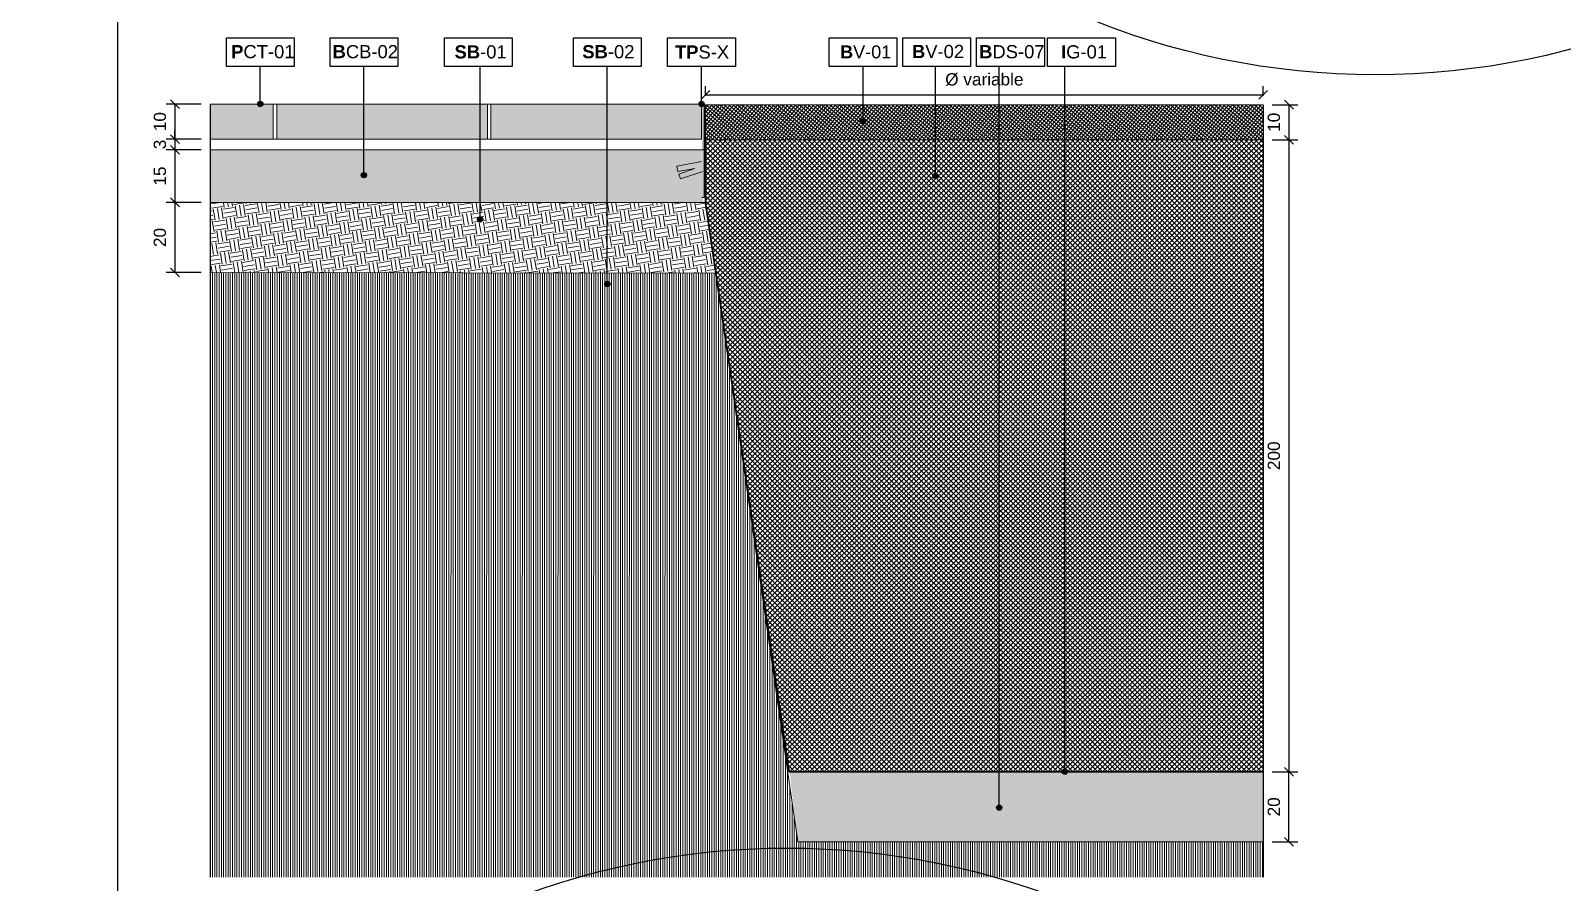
# Model space of a CAD drawing. Header units: metres. Extents: x -325 to 301, y -147 to 149.
# Drawn here: x 81.986 to 86.349, y 13.807 to 16.233 of the extents above; entities that cross this region are included whole.
import ezdxf

# ---------------------------------------------------------------- set-up
doc = ezdxf.new("R2010")
doc.units = ezdxf.units.M
doc.linetypes.add('ACAD_ISO03W100', pattern=[30, 12, -18])
doc.layers.get('Defpoints').update_dxf_attribs({"lineweight": 13})
doc.layers.add('-aux', color=50, linetype='Continuous', plot=False)
doc.layers.add('-AUX-QAD', color=5, linetype='Continuous', plot=False)
for name, color, linetype, true_color in [('0-TX-1_25', 7, 'Continuous', 0x3f4f7f), ('03-SOL-H-sorra', 7, 'Continuous', 0x7e7a67), ('3-TR-paviment fluix', 7, 'Continuous', 0xe6e6e6)]:
    doc.layers.add(name, color=color, linetype=linetype, true_color=true_color)
for name, color, linetype in [('02-L-Geotextile', 32, 'Continuous'), ('1-SECCIÓ', 1, 'Continuous'), ('A-KEYPLAN_HATCH', 7, 'Continuous'), ('A_TEXT_2', 7, 'Continuous'), ('EIT_3 TR terra vegetal', 45, 'Continuous')]:
    doc.layers.add(name, color=color, linetype=linetype)
for name, color, linetype, lineweight in [('1-CM', 7, 'Continuous', 0), ('2-metall', 5, 'Continuous', 0), ('3-TR Seleccionat', 44, 'Continuous', 0), ('3-TR Tot-u', 37, 'Continuous', 0), ('3-TR-recebo', 252, 'Continuous', 0)]:
    doc.layers.add(name, color=color, linetype=linetype, lineweight=lineweight)
doc.layers.add('3-TR tot_u', color=7, linetype='Continuous', lineweight=5, true_color=0x787878)
doc.styles.add('Arial_4', font='arial.ttf', dxfattribs={"height": 1.8})
doc.styles.get("Standard").update_dxf_attribs({"font": 'arial.ttf'})
doc.dimstyles.new('ISO-25', dxfattribs={"dimtxt": 0.1, "dimasz": 0.1, "dimexe": 0.1, "dimexo": 0.1, "dimgap": 0.1, "dimtad": 1, "dimdec": 0, "dimlfac": 100, "dimzin": 9, "dimtxsty": 'Standard', "dimblk": 'OBLIQUE', "dimcen": 0.1, "dimadec": 0, "dimazin": 0, "dimtfac": 1, "dimtdec": 0, "dimtmove": 0, "dimatfit": 3, "dimldrblk": 'OBLIQUE', "dimfxl": 1, "dimarcsym": 0})

# ---------------------------------------------------------------- blocks, each defined once
blk = doc.blocks.new('hatch keyplan 2')
at = {"layer": 'A-KEYPLAN_HATCH'}
blk.add_lwpolyline([(0, 0.00548), (0.01287, 0.00548), (0.01287, 0), (0, 0)], close=True, dxfattribs=at)
blk = doc.blocks.new('hatch keyplan')
at = {"layer": 'A-KEYPLAN_HATCH'}
blk.add_blockref('hatch keyplan 2', (1.43058, 0.85215), dxfattribs=at)
blk = doc.blocks.new('SB-01')
at = {"layer": 'A-KEYPLAN_HATCH'}
blk.add_blockref('hatch keyplan', (-1.43058, -0.85215), dxfattribs=at)
at = {"layer": 'A_TEXT_2', "insert": (-0.0008, 0.00403), "char_height": 0.0025, "attachment_point": 1}
blk.add_mtext_dynamic_manual_height_columns('\\pi0.00271;{\\fArial|b1|i0|c0|p34;SB}-01', width=0.0145619, gutter_width=0.015, heights=[0], dxfattribs=at)
blk = doc.blocks.new('B-V02')
at = {"layer": 'A-KEYPLAN_HATCH'}
blk.add_blockref('hatch keyplan', (-1.43058, -0.85215), dxfattribs=at)
at = {"layer": 'A_TEXT_2', "insert": (-0.0008, 0.00412), "char_height": 0.0025, "attachment_point": 1}
blk.add_mtext_dynamic_manual_height_columns('\\pi0.00255;{\\fArial|b1|i0|c0|p34;B}V-02', width=0.0145619, gutter_width=0.015, heights=[0], dxfattribs=at)
blk = doc.blocks.new('_Oblique')
at = {"color": 0, "lineweight": -2}
blk.add_line((-0.5, -0.5), (0.5, 0.5), dxfattribs=at)
blk = doc.blocks.new('*D2118')
at = {"layer": '0-TX-1_25', "color": 0, "lineweight": -2, "transparency": 16777216}
for p, q in [((82.4725, 16.0239), (82.3725, 16.0239)), ((82.3975, 16.0239), (82.3975, 15.9239)), ((82.4725, 15.9239), (82.3725, 15.9239))]:
    blk.add_line(p, q, dxfattribs=at)
at = {"layer": 'Defpoints', "color": 0, "transparency": 16777216}
for p in [(82.4975, 16.0239), (82.3975, 15.9239), (82.4975, 15.9239)]:
    blk.add_point(p, dxfattribs=at)
at = {"layer": '0-TX-1_25', "color": 0, "lineweight": -2, "transparency": 16777216, "xscale": 0.025, "yscale": 0.025, "zscale": 0.025}
for p, rotation in [((82.3975, 16.0239), 90), ((82.3975, 15.9239), 270)]:
    blk.add_blockref('_Oblique', p, dxfattribs=dict(at, rotation=rotation))
at = {"layer": '0-TX-1_25', "color": 0, "transparency": 16777216, "insert": (82.3546, 15.9739), "char_height": 0.035, "attachment_point": 5, "rotation": 90}
blk.add_mtext('10', dxfattribs=at)
blk = doc.blocks.new('*D2119')
at = {"layer": '0-TX-1_25', "color": 0, "lineweight": -2, "transparency": 16777216}
for p, q in [((82.4725, 15.7439), (82.3725, 15.7439)), ((82.3975, 15.7439), (82.3975, 15.5439)), ((82.4725, 15.5439), (82.3725, 15.5439))]:
    blk.add_line(p, q, dxfattribs=at)
at = {"layer": 'Defpoints', "color": 0, "transparency": 16777216}
for p in [(82.4975, 15.7439), (82.3975, 15.5439), (82.4975, 15.5439)]:
    blk.add_point(p, dxfattribs=at)
at = {"layer": '0-TX-1_25', "color": 0, "lineweight": -2, "transparency": 16777216, "xscale": 0.025, "yscale": 0.025, "zscale": 0.025}
for p, rotation in [((82.3975, 15.7439), 90), ((82.3975, 15.5439), 270)]:
    blk.add_blockref('_Oblique', p, dxfattribs=dict(at, rotation=rotation))
at = {"layer": '0-TX-1_25', "color": 0, "transparency": 16777216, "insert": (82.3546, 15.6439), "char_height": 0.035, "attachment_point": 5, "rotation": 90}
blk.add_mtext('20', dxfattribs=at)
blk = doc.blocks.new('*D2116')
at = {"layer": '0-TX-1_25', "color": 0, "lineweight": -2, "transparency": 16777216}
for p, q in [((85.5225, 15.9221), (85.5957, 15.9221)), ((85.5707, 15.9221), (85.5707, 14.1221)), ((85.5225, 14.1221), (85.5957, 14.1221))]:
    blk.add_line(p, q, dxfattribs=at)
at = {"layer": 'Defpoints', "color": 0, "transparency": 16777216}
for p in [(85.4975, 15.9221), (85.4975, 14.1221), (85.5707, 14.1221)]:
    blk.add_point(p, dxfattribs=at)
at = {"layer": '0-TX-1_25', "color": 0, "lineweight": -2, "transparency": 16777216, "xscale": 0.025, "yscale": 0.025, "zscale": 0.025}
for p, rotation in [((85.5707, 15.9221), 90), ((85.5707, 14.1221), 270)]:
    blk.add_blockref('_Oblique', p, dxfattribs=dict(at, rotation=rotation))
at = {"layer": '0-TX-1_25', "color": 0, "transparency": 16777216, "insert": (85.5278, 15.0221), "char_height": 0.035, "attachment_point": 5, "rotation": 90}
blk.add_mtext('200', dxfattribs=at)
blk = doc.blocks.new('B-V01')
at = {"layer": 'A-KEYPLAN_HATCH'}
blk.add_blockref('hatch keyplan', (-1.43058, -0.85215), dxfattribs=at)
at = {"layer": 'A_TEXT_2', "lineweight": 211, "insert": (-0.00079, 0.00402), "char_height": 0.0024588, "attachment_point": 1, "line_spacing_factor": 0.938532, "style": 'Arial_4'}
blk.add_mtext_dynamic_manual_height_columns('\\pi0.00285;{\\fArial|b1|i0|c0|p34;B}V-01', width=0.0145619, gutter_width=0.015, heights=[0], dxfattribs=at)
blk = doc.blocks.new('*D2117')
at = {"layer": '0-TX-1_25', "color": 0, "lineweight": -2, "transparency": 16777216}
for p, q in [((85.5225, 16.0221), (85.5957, 16.0221)), ((85.5707, 16.0221), (85.5707, 15.9221)), ((85.5225, 15.9221), (85.5957, 15.9221))]:
    blk.add_line(p, q, dxfattribs=at)
at = {"layer": 'Defpoints', "color": 0, "transparency": 16777216}
for p in [(85.4975, 16.0221), (85.4975, 15.9221), (85.5707, 15.9221)]:
    blk.add_point(p, dxfattribs=at)
at = {"layer": '0-TX-1_25', "color": 0, "lineweight": -2, "transparency": 16777216, "xscale": 0.025, "yscale": 0.025, "zscale": 0.025}
for p, rotation in [((85.5707, 16.0221), 90), ((85.5707, 15.9221), 270)]:
    blk.add_blockref('_Oblique', p, dxfattribs=dict(at, rotation=rotation))
at = {"layer": '0-TX-1_25', "color": 0, "transparency": 16777216, "insert": (85.5278, 15.9721), "char_height": 0.035, "attachment_point": 5, "rotation": 90}
blk.add_mtext('10', dxfattribs=at)
blk = doc.blocks.new('IG01')
at = {"layer": 'A-KEYPLAN_HATCH', "xscale": 10, "yscale": 10, "zscale": 10}
blk.add_blockref('hatch keyplan', (-14.3058, -8.5215), dxfattribs=at)
at = {"layer": 'A_TEXT_2', "insert": (-0.008, 0.0405), "char_height": 0.025, "attachment_point": 1}
blk.add_mtext_dynamic_manual_height_columns('\\pi0.03354;{\\fArial|b1|i0|c0|p34;I}G-01', width=0.145619, gutter_width=0.15, heights=[0], dxfattribs=at)
blk = doc.blocks.new('*D2120')
at = {"layer": '0-TX-1_25', "color": 0, "lineweight": -2, "transparency": 16777216}
for p, q in [((85.5225, 14.1221), (85.5957, 14.1221)), ((85.5707, 13.9221), (85.5707, 14.1221)), ((85.5225, 13.9221), (85.5957, 13.9221))]:
    blk.add_line(p, q, dxfattribs=at)
at = {"layer": 'Defpoints', "color": 0, "transparency": 16777216}
for p in [(85.4975, 14.1221), (85.5707, 14.1221), (85.4975, 13.9221)]:
    blk.add_point(p, dxfattribs=at)
at = {"layer": '0-TX-1_25', "color": 0, "lineweight": -2, "transparency": 16777216, "xscale": 0.025, "yscale": 0.025, "zscale": 0.025}
for p, rotation in [((85.5707, 14.1221), 90), ((85.5707, 13.9221), 270)]:
    blk.add_blockref('_Oblique', p, dxfattribs=dict(at, rotation=rotation))
at = {"layer": '0-TX-1_25', "color": 0, "transparency": 16777216, "insert": (85.5278, 14.0221), "char_height": 0.035, "attachment_point": 5, "rotation": 90}
blk.add_mtext('20', dxfattribs=at)
blk = doc.blocks.new('PROFIL 150x1')
at = {"layer": '2-metall'}
blk.add_hatch(color=256, dxfattribs=at).paths.add_polyline_path([(-0.0016, 0.1501), (-0.0016, 0.003), (-0.0015, -0.0467), (-0.0065, -0.0467), (-0.0066, 0.1501)])
blk.add_line((-0.0066, 0), (-0.0066, 0), dxfattribs=at)
for points in [[(-0.0065, -0.0467), (-0.0015, -0.0467), (-0.0065, -0.0467), (-0.0066, 0.1501), (-0.0016, 0.1501)], [(-0.0009, 0.0288), (0.0512, 0.0192), (0.0491, 0.0078), (0.013, 0.0145), (0.0473, 0.0025), (0.0437, -0.0076), (-0.0037, 0.0083)]]:
    blk.add_lwpolyline(points, dxfattribs=at)
blk = doc.blocks.new('SB-02')
at = {"layer": 'A-KEYPLAN_HATCH'}
blk.add_blockref('hatch keyplan', (-1.43058, -0.85215), dxfattribs=at)
at = {"layer": 'A_TEXT_2', "insert": (-0.0008, 0.00408), "char_height": 0.0025, "attachment_point": 1}
blk.add_mtext_dynamic_manual_height_columns('\\pi0.00249;{\\fArial|b1|i0|c0|p34;SB}-02', width=0.0145619, gutter_width=0.015, heights=[0], dxfattribs=at)
blk = doc.blocks.new('POINT')
at = {"layer": '0-TX-1_25'}
h = blk.add_hatch(dxfattribs=at)
h.set_pattern_fill('ANGLE', color=256)
h.set_pattern_definition([(0, (-83.747, -12.726), (0, 6.985), [5.08, -1.905]), (90, (-83.747, -12.726), (-6.985, 4e-16), [5.08, -1.905])])
edge = h.paths.add_edge_path()
edge.add_arc((0, 0), 0.0075, 0, 360)
h = blk.add_hatch(color=256, dxfattribs=at)
h.dxf.hatch_style = 1
edge = h.paths.add_edge_path()
edge.add_arc((0, 0), 0.0075, 0, 360)
blk.add_circle((0, 0), 0.0075, dxfattribs=at)
blk = doc.blocks.new('*D2121')
at = {"layer": '0-TX-1_25', "color": 0, "lineweight": -2, "transparency": 16777216}
for p, q in [((82.3975, 15.9239), (82.3975, 15.9489)), ((82.4725, 15.9239), (82.3725, 15.9239)), ((82.4725, 15.8939), (82.3725, 15.8939)), ((82.3975, 15.9239), (82.3975, 15.8939)), ((82.3975, 15.8939), (82.3975, 15.8689))]:
    blk.add_line(p, q, dxfattribs=at)
at = {"layer": 'Defpoints', "color": 0, "transparency": 16777216}
for p in [(82.3975, 15.8939), (82.4975, 15.9239), (82.4975, 15.8939)]:
    blk.add_point(p, dxfattribs=at)
at = {"layer": '0-TX-1_25', "color": 0, "lineweight": -2, "transparency": 16777216, "xscale": 0.025, "yscale": 0.025, "zscale": 0.025}
for p, rotation in [((82.3975, 15.9239), 270), ((82.3975, 15.8939), 90)]:
    blk.add_blockref('_Oblique', p, dxfattribs=dict(at, rotation=rotation))
at = {"layer": '0-TX-1_25', "color": 0, "transparency": 16777216, "insert": (82.3546, 15.9089), "char_height": 0.035, "attachment_point": 5, "rotation": 90}
blk.add_mtext('3', dxfattribs=at)
blk = doc.blocks.new('*D2122')
at = {"layer": '0-TX-1_25', "color": 0, "lineweight": -2, "transparency": 16777216}
for p, q in [((82.4725, 15.8939), (82.3725, 15.8939)), ((82.3975, 15.8939), (82.3975, 15.7439)), ((82.4725, 15.7439), (82.3725, 15.7439))]:
    blk.add_line(p, q, dxfattribs=at)
at = {"layer": 'Defpoints', "color": 0, "transparency": 16777216}
for p in [(82.4975, 15.8939), (82.3975, 15.7439), (82.4975, 15.7439)]:
    blk.add_point(p, dxfattribs=at)
at = {"layer": '0-TX-1_25', "color": 0, "lineweight": -2, "transparency": 16777216, "xscale": 0.025, "yscale": 0.025, "zscale": 0.025}
for p, rotation in [((82.3975, 15.8939), 90), ((82.3975, 15.7439), 270)]:
    blk.add_blockref('_Oblique', p, dxfattribs=dict(at, rotation=rotation))
at = {"layer": '0-TX-1_25', "color": 0, "transparency": 16777216, "insert": (82.3546, 15.8189), "char_height": 0.035, "attachment_point": 5, "rotation": 90}
blk.add_mtext('15', dxfattribs=at)
blk = doc.blocks.new('PCB01')
at = {"layer": 'A-KEYPLAN_HATCH'}
blk.add_lwpolyline([(0.001, 0.00548), (0.01387, 0.00548), (0.01387, 0), (0.001, 0)], close=True, dxfattribs=at)
at = {"layer": 'A_TEXT_2', "insert": (0.0002, 0.00409), "char_height": 0.0025, "attachment_point": 1}
blk.add_mtext_dynamic_manual_height_columns('\\pi0.00171;{\\fArial|b1|i0|c0|p34;P}CT-01', width=0.0145619, gutter_width=0.015, heights=[0], dxfattribs=at)
blk = doc.blocks.new('B-CB02')
at = {"layer": 'A-KEYPLAN_HATCH'}
blk.add_blockref('hatch keyplan', (-1.43058, -0.85215), dxfattribs=at)
at = {"layer": 'A_TEXT_2', "insert": (-0.0008, 0.00409), "char_height": 0.0025, "attachment_point": 1}
blk.add_mtext_dynamic_manual_height_columns('\\pi0.00129;{\\fArial|b1|i0|c0|p34;B}CB-02', width=0.0145619, gutter_width=0.015, heights=[0], dxfattribs=at)
blk = doc.blocks.new('*D2827')
at = {"layer": '0-TX-1_25', "color": 0, "lineweight": -2, "transparency": 16777216}
for p, q in [((83.9085, 16.0471), (83.9085, 16.075)), ((85.4975, 16.0471), (85.4975, 16.075)), ((83.9085, 16.05), (85.4975, 16.05))]:
    blk.add_line(p, q, dxfattribs=at)
at = {"layer": 'Defpoints', "color": 0, "transparency": 16777216}
for p in [(83.9085, 16.0221), (85.4975, 16.05), (85.4975, 16.0221)]:
    blk.add_point(p, dxfattribs=at)
at = {"layer": '0-TX-1_25', "color": 0, "lineweight": -2, "transparency": 16777216, "xscale": 0.025, "yscale": 0.025, "zscale": 0.025, "rotation": 180}
blk.add_blockref('_Oblique', (83.9085, 16.05), dxfattribs=at)
at = {"layer": '0-TX-1_25', "color": 0, "lineweight": -2, "transparency": 16777216, "xscale": 0.025, "yscale": 0.025, "zscale": 0.025}
blk.add_blockref('_Oblique', (85.4975, 16.05), dxfattribs=at)
at = {"layer": '0-TX-1_25', "color": 0, "transparency": 16777216, "insert": (84.703, 16.0938), "char_height": 0.035, "attachment_point": 5}
blk.add_mtext('%%C variable', dxfattribs=at)
blk = doc.blocks.new('B-DS07')
at = {"layer": 'A-KEYPLAN_HATCH'}
blk.add_blockref('hatch keyplan', (-1.43058, -0.85215), dxfattribs=at)
at = {"layer": 'A_TEXT_2', "insert": (-0.0008, 0.00408), "char_height": 0.0025, "attachment_point": 1}
blk.add_mtext_dynamic_manual_height_columns('\\pi0.00128;{\\fArial|b1|i0|c0|p34;B}DS-07', width=0.0145619, gutter_width=0.015, heights=[0], dxfattribs=at)

msp = doc.modelspace()

# ---------------------------------------------------------------- hatches: boundary and pattern name
at = {"layer": '03-SOL-H-sorra'}
h = msp.add_hatch(dxfattribs=at)
h.set_pattern_fill('GRAVEL', color=256, scale=0.0015, angle=45.5782, style=0)
h.set_pattern_definition([(273.59101932522, (346881.231848, 4550241.1820298), (0.0315614064445395, -0.4576978562580837), [0.0051258216, -0.50745725459347]), (230.547972825218, (346881.232169, 4550241.176914), (0.2927988807063723, 0.3532028672832049), [0.0087960708, -0.87081073340286]), (178.08867892522, (346881.2265798, 4550241.170122), (0.5659992078467491, -0.0212298543760944), [0.0062022228, -0.6140208419115]), (312.851920825218, (346881.2229823, 4550241.1528428), (-0.5175580738186486, 0.5605615490069846), [0.0080100678, -0.79299656138607]), (338.41188600522, (346881.22843, 4550241.1469705), (-0.4598729198166084, 0.1839537648957676), [0.0078545055, -0.77759711618016]), (42.851920825218, (346881.2357335, 4550241.1440806), (-0.5605615490069846, -0.5175580738186486), [0.0080100678, -0.79299656138607]), (83.272472295218, (346881.2416058, 4550241.1495283), (-0.07456488151619256, -0.6204217665785452), [0.0105929049, -1.0486967297137]), (117.833560195218, (346881.2428467, 4550241.1600482), (-0.4119755516710567, 0.7771642521535052), [0.0100007928, -0.99007884902858]), (167.007797445218, (346881.2381773, 4550241.168892), (-0.5670867396270464, 0.1289874402380721), [0.008037195, -0.79568318548068]), (220.81459012522, (346881.230346, 4550241.170699), (0.3205539276823793, 0.2726565595165129), [0.0091756992, -0.44960905425]), (267.975669625218, (346881.2234014, 4550241.1647016), (-0.0206860886832061, -0.6198780006864176), [0.0118661688, -1.17475158768266]), (184.39230665522, (346881.2496552, 4550241.1795153), (-0.3499402705637986, -0.0304738746748875), [0.0040500681, -0.40095848736516]), (217.04746622522, (346881.245617, 4550241.1792051), (0.4011002339134928, 0.3004116048933317), [0.0077052297, -0.7628195849556]), (270.5782318252, (346881.239467, 4550241.174563), (0.02721127936783, -0.02666751347925), [0.0053881401, -0.04849339662642]), (248.77682233522, (346881.234335, 4550241.175858), (0.078915008673756, 0.189391423792005), [0.0029016198, -0.2872593355334]), (337.37964131522, (346881.233285, 4550241.1731534), (-0.108301351586422, 0.052791261062361), [0.0041034843, -0.20107129485]), (76.54198835522, (346881.2370725, 4550241.171575), (0.0255799817070285, 0.1349688650610565), [0.0066647949, -0.21549447229365]), (207.14328300522, (346881.238624, 4550241.178057), (0.080546306324867, 0.027755045260628), [0.0048193071, -0.11566347175242]), (61.96777215922, (346881.2178176, 4550241.1573708), (0.1850412966889904, 0.3521153341160528), [0.00675132, -0.6683824000881]), (115.92440776522, (346881.2209905, 4550241.16333), (0.1926540191158534, -0.402187765749548), [0.0056639841, -0.560733235173]), (338.77682233522, (346881.2331814, 4550241.1833903), (-0.189391423792145, 0.0789150086738104), [0.0058032015, -0.2843577538334]), (29.18869149522, (346881.238591, 4550241.1812896), (-0.3483089728825237, -0.1921102532649198), [0.00675132, -0.6683824000881]), (25.02218660522, (346881.2346886, 4550241.140837), (-0.187760126131903, -0.0827213698806518), [0.006510528, -0.3190160146966]), (340.35337242522, (346881.240588, 4550241.1435907), (-0.4326616405274602, 0.1572862511984727), [0.0054550818, -0.5400539007108]), (112.37964131522, (346881.2606594, 4550241.156995), (-0.082721369892451, 0.1877601261267086), [0.0058032015, -0.2843577538334]), (62.93225646522, (346881.2584498, 4550241.162361), (-0.237832557729163, -0.4604166857141386), [0.0063867411, -0.632285639703]), (115.02218660522, (346881.2475923, 4550241.1436614), (0.0827213698793478, -0.1877601261324785), [0.003255264, -0.3222712786966]), (146.88816429922, (346881.259059, 4550241.155362), (-0.135512630950578, 0.079458774549162), [0.001942719, -0.1923299244679]), (211.54198835722, (346881.257432, 4550241.1564235), (0.107213819805569, 0.05496632462424), [0.0078545055, -0.14923581883604]), (231.58723778522, (346881.250738, 4550241.1523146), (0.2394638554089973, 0.2987803071700668), [0.007279005, -0.72062047295006]), (349.26829935522, (346881.239522, 4550241.169175), (-0.081090072216726, 0.026123747585034), [0.0054948582, -0.1318766453952]), (38.735458415218, (346881.2449203, 4550241.1681518), (0.5077702878614525, 0.4092567223212005), [0.0095933514, -0.94974013597546]), (106.52362772522, (346881.2524035, 4550241.1741546), (0.083808901653172, -0.2955177118273786), [0.0039226236, -0.38834088477165]), (135.5782318252, (346881.251288, 4550241.177915), (-0.05387879284708, -0.00054376588858), [0.002286, -0.035814]), (165.83466898522, (346881.2493883, 4550241.1525704), (0.2971490094863614, -0.0778274769041831), [0.0052930044, -0.524009111598]), (93.59101932522, (346881.2442562, 4550241.1538658), (-0.0315614064429377, 0.4576978562581842), [0.0102516432, -0.50233143299347]), (45.5782318252, (346881.243614, 4550241.164097), (-0.00054376588858, 0.05387879284708), [0.009906, -0.028194]), (10.88307832522, (346881.2505477, 4550241.1711722), (0.457154090321056, 0.085440199570956), [0.0060241434, -0.5963897508621]), (299.63283592522, (346881.2564635, 4550241.1723096), (0.0821776039944156, -0.1338813332833923), [0.0055474362, -0.27182475058158]), (253.224207185218, (346881.2592064, 4550241.1674877), (-0.2345699624821267, -0.7836894427648844), [0.0090321765, -0.89418696634407]), (221.004310565218, (346881.2565994, 4550241.1588399), (-0.3738889545980399, -0.3270791183025397), [0.0095554419, -0.9459876968436])])
h.paths.add_polyline_path([(85.4975, 14.1221), (85.4975, 13.9221), (84.1714, 13.9221), (84.1481, 14.1221)])
at = {"layer": '3-TR Seleccionat'}
h = msp.add_hatch(dxfattribs=at)
h.set_pattern_fill('ANSI31', color=256, scale=0.002, angle=45, style=0)
h.set_pattern_definition([(90, (-440989.3339126, -650820.8435456), (-0.00635, 1e-18), [])])
h.paths.add_polyline_path([(85.4975, 13.8221), (82.4975, 13.8221), (82.4975, 15.5439), (83.9375, 15.5425), (84.1714, 13.9221), (85.4975, 13.9221)])
at = {"layer": '3-TR Tot-u'}
h = msp.add_hatch(dxfattribs=at)
h.set_pattern_fill('EARTH', color=256, scale=0.005, angle=-80.8248, style=0)
h.set_pattern_definition([(279.17524, (48.507515, 19.334403), (0.036406452, -0.026281081), [0.03175, -0.03175]), (279.17524, (48.51927, 19.336302), (0.036406452, -0.026281081), [0.03175, -0.03175]), (279.17524, (48.531022, 19.3382), (0.036406452, -0.026281081), [0.03175, -0.03175]), (9.17524, (48.535573, 19.334915), (0.026281081, 0.036406452), [0.03175, -0.03175]), (9.17524, (48.537472, 19.32316), (0.026281081, 0.036406452), [0.03175, -0.03175]), (9.17524, (48.53937, 19.311407), (0.026281081, 0.036406452), [0.03175, -0.03175])])
h.paths.add_polyline_path([(83.9375, 15.5425), (83.9087, 15.7424), (82.4975, 15.7439), (82.4975, 15.5439)])
at = {"layer": '3-TR tot_u'}
h = msp.add_hatch(dxfattribs=at)
h.set_pattern_fill('AR-CONC', color=256, scale=0.0002, angle=90.2664)
h.set_pattern_definition([(140.266414, (1.346475, -1.47358), (0.003018359, 0.036451363), [0.00381, -0.04191]), (85.266414, (1.346475, -1.47358), (-0.038178181, -0.007226283), [0.003048, -0.033528117]), (190.71786, (1.346727, -1.47054), (-0.035159821, 0.02922508), [0.003238002, -0.035618049]), (136.450614, (1.336315, -1.473626), (0.008156283, 0.05425432), [0.005715, -0.062865]), (186.90197, (1.336995, -1.469105), (-0.049705466, 0.047250218), [0.004857005, -0.05342712]), (81.450565, (1.336315, -1.473626), (-0.049705466, 0.047250218), [0.004571993, -0.050291946]), (111.266414, (1.338832, -1.468534), (0.020311824, 0.030417653), [0.00381, -0.04191]), (56.266414, (1.33883, -1.468534), (-0.036894668, 0.012188985), [0.003048, -0.033528]), (161.71786, (1.340524, -1.466), (-0.016582845, 0.042606638), [0.003238002, -0.035617988]), (127.766414, (1.346475, -1.473579), (-0.0169136972, 0.0005390813), [0, -0.0331216, 0, -0.034036, 0, -0.033655]), (97.766414, (1.346475, -1.473579), (-0.020098038, 0.0132706243), [0, -0.0194056, 0, -0.0323596, 0, -0.012827]), (57.766414, (1.346528, -1.484907), (0.0010196429, 0.0271231534), [0, -0.0127, 0, -0.039624, 0, -0.052578]), (47.766414, (1.346551, -1.489987), (-0.005222997, 0.0296018704), [0, -0.01651, 0, -0.0263144, 0, -0.037338])])
h.paths.add_polyline_path([(82.4975, 15.8939), (82.4975, 15.7439), (83.9022, 15.7439), (83.8975, 15.8939)])
at = {"layer": '3-TR-paviment fluix'}
for points in [[(82.4975, 16.0239), (82.4975, 15.9239), (82.6775, 15.9239), (82.6775, 16.0239)], [(83.2875, 16.0239), (82.6875, 16.0239), (82.6875, 15.9239), (83.2875, 15.9239)], [(83.2975, 16.0239), (83.2975, 15.9239), (83.8975, 15.9239), (83.8975, 16.0239)]]:
    msp.add_hatch(color=256, dxfattribs=at).paths.add_polyline_path(points)
at = {"layer": '3-TR-recebo'}
h = msp.add_hatch(dxfattribs=at)
h.set_pattern_fill('_USER', color=256, scale=0.008, angle=230.5315, style=0, double=1, pattern_type=0)
h.set_pattern_definition([(230.5315, (87.878918, 15.9258754), (0.006175793, -0.005085232), []), (320.5315, (87.878918, 15.9258754), (0.005085232, 0.006175793), [])])
h.paths.add_polyline_path([(83.9085, 16.0221), (83.9085, 15.9221), (85.4975, 15.9221), (85.4975, 16.0221)])
at = {"layer": 'EIT_3 TR terra vegetal'}
h = msp.add_hatch(dxfattribs=at)
h.set_pattern_fill('_USER', color=256, scale=0.01, angle=45, style=0, double=1, pattern_type=0)
h.set_pattern_definition([(45, (9.626593, -5.697698), (-0.0070710678, 0.0070710678), []), (135, (9.626593, -5.697698), (-0.0070710678, -0.0070710678), [])])
h.paths.add_polyline_path([(85.4975, 15.9221), (83.9085, 15.9221), (83.9085, 15.7439), (83.9375, 15.5425), (84.1469, 14.1221), (85.4975, 14.1221)])

# ---------------------------------------------------------------- linework, layer by layer
at = {"layer": '-aux'}
msp.add_lwpolyline([(82.2345, 3.4567), (82.2345, 133.4567)], dxfattribs=at)
at = {"layer": '-AUX-QAD'}
for centre in [(85.8165, 18.2614), (84.1403, 11.7508)]:
    msp.add_circle(centre, 2.1539, dxfattribs=at)
for p, q in [((82.4975, 16.0239), (82.4975, 15.331)), ((83.9085, 15.8221), (83.9085, 16.0221))]:
    msp.add_line(p, q)
at = {"layer": '0-TX-1_25'}
for points in [[(82.6405, 16.0239), (82.6405, 16.1307)], [(82.9356, 15.8215), (82.9356, 16.1307)], [(83.2667, 15.6955), (83.2667, 16.1307)], [(83.629, 15.5113), (83.629, 16.1307)], [(83.8975, 16.0239), (83.8975, 16.1307)], [(84.3576, 15.975), (84.3576, 16.1307)], [(84.5642, 15.8194), (84.5642, 16.1307)], [(84.7454, 14.0198), (84.7454, 16.1307)], [(84.9319, 14.1221), (84.9319, 16.1307)]]:
    msp.add_lwpolyline(points, dxfattribs=at)
at = {"layer": '02-L-Geotextile', "linetype": 'ACAD_ISO03W100', "ltscale": 0.002, "const_width": 0.005, "elevation": 0}
msp.add_lwpolyline([(83.9085, 15.9221), (83.9085, 15.7439), (84.1468, 14.1224)], dxfattribs=at)
at = {"layer": '02-L-Geotextile', "color": 244, "linetype": 'ACAD_ISO03W100', "ltscale": 0.002, "true_color": 0x991b1e, "const_width": 0.005}
msp.add_lwpolyline([(84.1469, 14.1221), (85.4975, 14.1221)], dxfattribs=at)
at = {"layer": '1-CM'}
for p, q in [((82.4975, 16.0239), (83.8975, 16.0239)), ((82.4975, 16.0239), (83.8975, 16.0239)), ((82.4975, 15.9239), (83.8975, 15.9239)), ((82.4975, 15.8939), (83.9085, 15.8939)), ((83.9085, 15.8239), (83.9085, 15.8221)), ((82.4975, 15.7439), (83.9085, 15.7439)), ((82.4975, 15.5439), (83.9375, 15.5425))]:
    msp.add_line(p, q, dxfattribs=at)
for points in [[(82.6775, 16.0239), (82.4975, 16.0239)], [(82.4975, 15.9239), (82.6775, 15.9239), (82.6775, 16.0239)], [(83.2875, 16.0239), (82.6875, 16.0239), (82.6875, 15.9239), (83.2875, 15.9239), (83.2875, 16.0239)], [(83.8975, 16.0239), (83.2975, 16.0239), (83.2975, 15.9239), (83.8975, 15.9239), (83.8975, 16.0239)], [(83.9085, 16.0221), (85.4975, 16.0221)], [(83.9085, 15.9221), (85.4975, 15.9221)], [(83.9085, 15.8221), (83.9085, 15.7439)], [(83.9085, 15.7439), (84.1714, 13.9221)], [(85.4975, 14.1221), (84.1469, 14.1221)], [(85.4975, 13.9221), (84.1714, 13.9221)]]:
    msp.add_lwpolyline(points, dxfattribs=at)
at = {"layer": '1-SECCIÓ'}
for p, q in [((82.4975, 16.0239), (82.4975, 13.8221)), ((85.4975, 16.0221), (85.4975, 13.8221))]:
    msp.add_line(p, q, dxfattribs=at)

# ---------------------------------------------------------------- block references
at = {"layer": '0-TX-1_25', "xscale": 15, "yscale": 15, "zscale": 15}
for name, p in [('PCB01', (82.5289, 16.1307)), ('B-CB02', (82.8391, 16.1307)), ('SB-01', (83.1653, 16.1309)), ('SB-02', (83.5325, 16.1307)), ('B-V01', (84.261, 16.1307)), ('B-V02', (84.4706, 16.1307)), ('B-DS07', (84.681, 16.1307))]:
    msp.add_blockref(name, p, dxfattribs=at)
at = {"layer": '0-TX-1_25'}
for p in [(82.6405, 16.0239), (83.8975, 16.0239), (84.3576, 15.975), (82.9356, 15.8215), (84.5642, 15.8194), (83.2667, 15.6955), (83.629, 15.5113), (84.9319, 14.1221), (84.7454, 14.0198)]:
    msp.add_blockref('POINT', p, dxfattribs=at)
at = {"layer": '1-CM', "xscale": 1.5, "yscale": 1.5, "zscale": 1.5}
msp.add_blockref('IG01', (84.8832, 16.1307), dxfattribs=at)
at = {"layer": '1-CM', "xscale": -1.351503000644483, "yscale": 1.351503000644483, "zscale": 1.351503000644483, "rotation": 0.01743757709514959}
msp.add_blockref('PROFIL 150x1', (83.8963, 15.8211), dxfattribs=at)
at = {"layer": 'A-KEYPLAN_HATCH', "xscale": 14.99999999999007, "yscale": 14.99999999999007, "zscale": 14.99999999999007}
msp.add_blockref('hatch keyplan', (62.3422, 3.3485), dxfattribs=at)

# ---------------------------------------------------------------- texts
at = {"layer": 'A_TEXT_2', "insert": (83.7889, 16.191), "char_height": 0.0375, "attachment_point": 1}
msp.add_mtext_dynamic_manual_height_columns('\\pi0.03281;{\\fArial|b1|i0|c0|p34;TP}S-X', width=0.218429, gutter_width=0.225, heights=[0], dxfattribs=at)

# ---------------------------------------------------------------- dimensions: what is measured, and where the dimension line sits
at = {"layer": '0-TX-1_25'}
dim = msp.add_linear_dim(base=(85.4975, 16.05), p1=(83.9085, 16.0221), p2=(85.4975, 16.0221), text='%%C variable', dimstyle='ISO-25', override={"dimtxt": 0.035, "dimasz": 0.025, "dimexe": 0.025, "dimexo": 0.025, "dimgap": 0.025, "dimblk1": 'Oblique', "dimblk2": 'Oblique', "dimsah": 1, "dimfxl": 0.1, "dimfxlon": 1, "dimarcsym": 1}, dxfattribs=at)
dim.commit()
dim.dimension.update_dxf_attribs({"geometry": '*D2827', "text_midpoint": (84.703, 16.0938)})
for base, p1, p2, picture, middle in [((82.3975, 15.9239), (82.4975, 16.0239), (82.4975, 15.9239), '*D2118', (82.3546, 15.9739)), ((85.5707, 15.9221), (85.4975, 16.0221), (85.4975, 15.9221), '*D2117', (85.5278, 15.9721)), ((82.3975, 15.7439), (82.4975, 15.8939), (82.4975, 15.7439), '*D2122', (82.3546, 15.8189)), ((82.3975, 15.5439), (82.4975, 15.7439), (82.4975, 15.5439), '*D2119', (82.3546, 15.6439)), ((85.5707, 14.1221), (85.4975, 13.9221), (85.4975, 14.1221), '*D2120', (85.5278, 14.0221))]:
    dim = msp.add_linear_dim(base=base, p1=p1, p2=p2, angle=90, dimstyle='ISO-25', override={"dimtxt": 0.035, "dimasz": 0.025, "dimexe": 0.025, "dimexo": 0.025, "dimgap": 0.025, "dimblk1": 'Oblique', "dimblk2": 'Oblique', "dimsah": 1, "dimfxl": 0.1, "dimfxlon": 1, "dimarcsym": 1}, dxfattribs=at)
    dim.commit()
    dim.dimension.update_dxf_attribs({"geometry": picture, "text_midpoint": middle})
dim = msp.add_linear_dim(base=(82.3975, 15.8939), p1=(82.4975, 15.9239), p2=(82.4975, 15.8939), angle=90, dimstyle='ISO-25', override={"dimtxt": 0.035, "dimasz": 0.025, "dimexe": 0.025, "dimexo": 0.025, "dimgap": 0.025, "dimblk1": 'Oblique', "dimblk2": 'Oblique', "dimsah": 1, "dimfxl": 0.1, "dimfxlon": 1, "dimarcsym": 1}, dxfattribs=at)
dim.commit()
dim.dimension.update_dxf_attribs({"geometry": '*D2121', "text_midpoint": (82.3975, 15.9089), "dimtype": 160})
dim = msp.add_linear_dim(base=(85.5707, 14.1221), p1=(85.4975, 15.9221), p2=(85.4975, 14.1221), angle=90, text='200', dimstyle='ISO-25', override={"dimtxt": 0.035, "dimasz": 0.025, "dimexe": 0.025, "dimexo": 0.025, "dimgap": 0.025, "dimblk1": 'Oblique', "dimblk2": 'Oblique', "dimsah": 1, "dimfxl": 0.1, "dimfxlon": 1, "dimarcsym": 1}, dxfattribs=at)
dim.commit()
dim.dimension.update_dxf_attribs({"geometry": '*D2116', "text_midpoint": (85.5278, 15.0221)})

doc.saveas('drawing.dxf')
